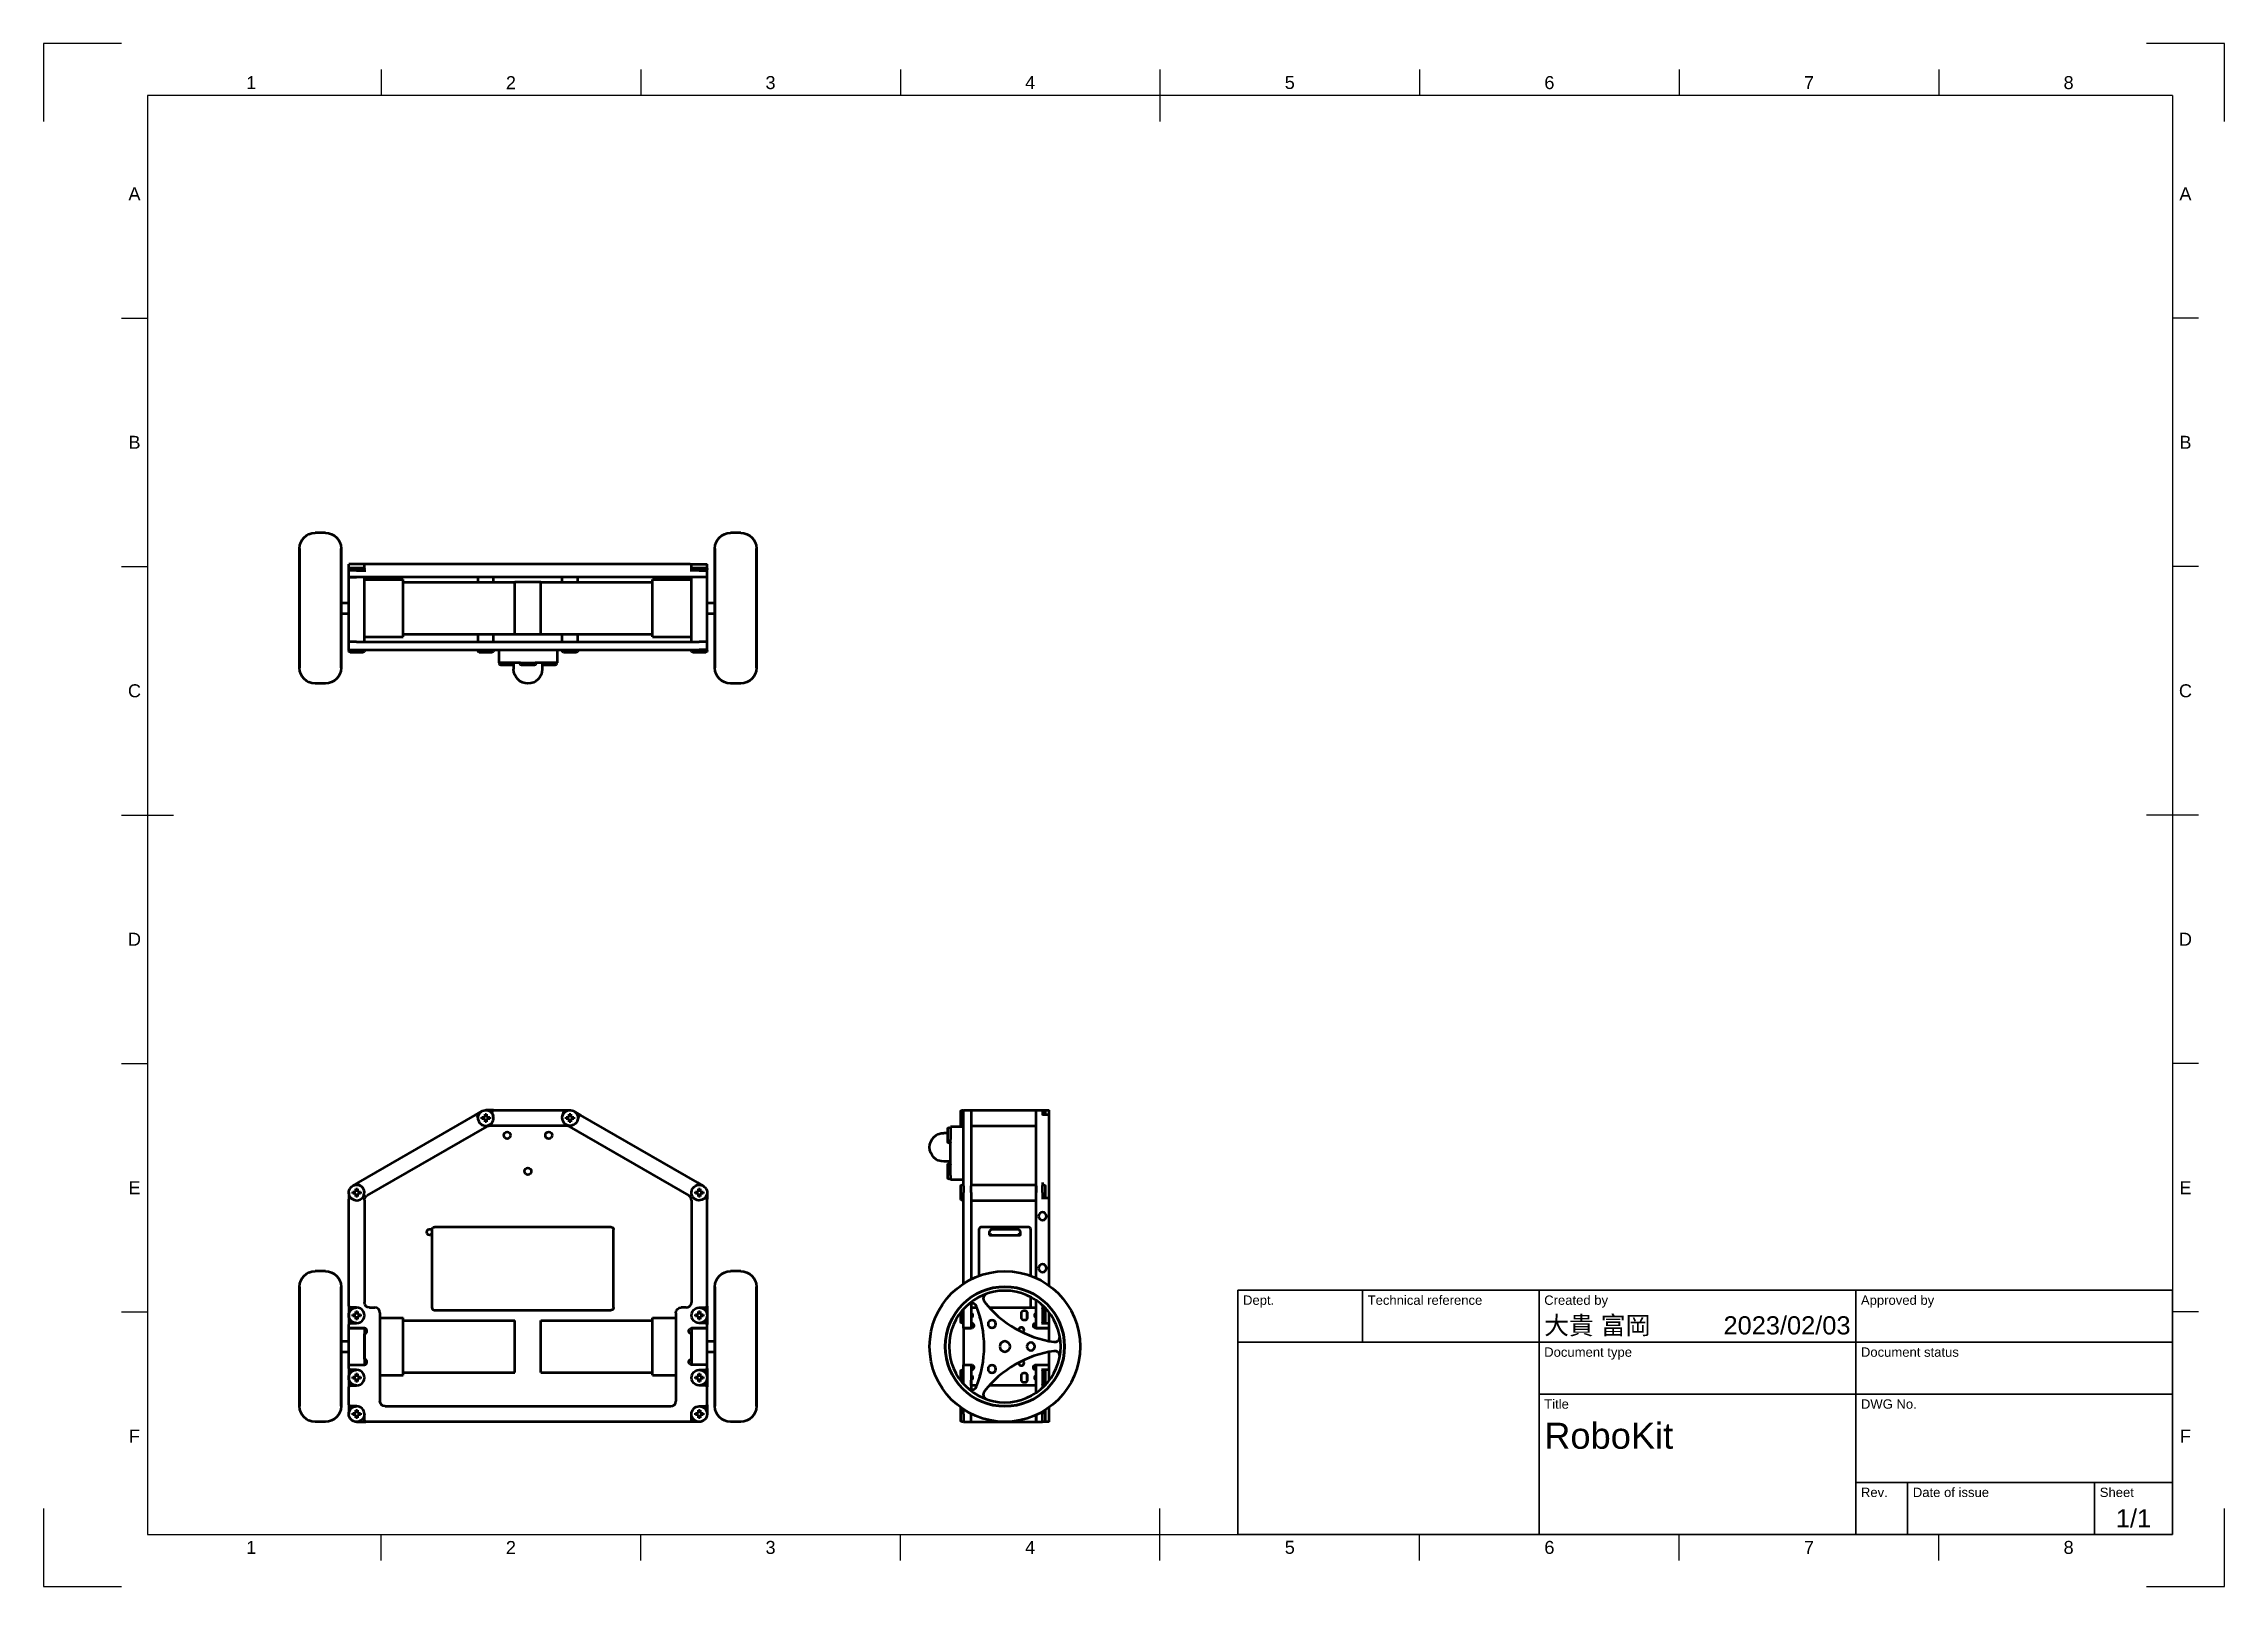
# Model space of a CAD drawing. Header units: millimetres. Extents: x 0 to 420, y 0 to 297.
import ezdxf
from ezdxf.enums import TextEntityAlignment as Align

# ---------------------------------------------------------------- set-up
doc = ezdxf.new("R2010")
doc.units = ezdxf.units.MM
doc.header["$LTSCALE"] = 0.75
for name, color, linetype, lineweight in [('BORDER', 7, 'Continuous', 25), ('TITLEBLOCK', 7, 'Continuous', 35), ('Visible', 7, 'Continuous', 50)]:
    doc.layers.add(name, color=color, linetype=linetype, lineweight=lineweight)
doc.styles.add('FusionTitle', font='Arial.ttf')

# ---------------------------------------------------------------- blocks, each defined once
blk = doc.blocks.new('ISO_A3_SHEET')
at = {"layer": 'BORDER'}
for p, q in [((65, 292), (65, 287)), ((115, 292), (115, 287)), ((165, 292), (165, 287)), ((215, 292), (215, 282)), ((265, 292), (265, 287)), ((315, 292), (315, 287)), ((365, 292), (365, 287)), ((410, 287), (20, 287)), ((20, 287), (20, 10)), ((410, 287), (410, 10)), ((15, 244.16666), (20, 244.16666)), ((415, 244.16666), (410, 244.16666)), ((15, 196.33333), (20, 196.33333)), ((415, 196.33333), (410, 196.33333)), ((15, 148.5), (25, 148.5)), ((415, 148.5), (405, 148.5)), ((15, 100.66667), (20, 100.66667)), ((415, 100.66667), (410, 100.66667)), ((15, 52.83334), (20, 52.83334)), ((415, 52.83334), (410, 52.83334)), ((215, 5), (215, 15)), ((20, 10), (410, 10)), ((65, 5), (65, 10)), ((115, 5), (115, 10)), ((165, 5), (165, 10)), ((265, 5), (265, 10)), ((315, 5), (315, 10)), ((365, 5), (365, 10))]:
    blk.add_line(p, q, dxfattribs=at)
at = {"layer": 'Defpoints'}
for p, q in [((15, 297), (0, 297)), ((0, 297), (0, 282)), ((420, 297), (405, 297)), ((420, 282), (420, 297)), ((0, 15), (0, 0)), ((420, 0), (420, 15)), ((0, 0), (15, 0)), ((405, 0), (420, 0))]:
    blk.add_line(p, q, dxfattribs=at)
at = {"layer": 'BORDER', "style": 'FusionTitle'}
for s, p in [('1', (40, 289.5)), ('2', (90, 289.5)), ('3', (140, 289.5)), ('4', (190, 289.5)), ('5', (240, 289.5)), ('6', (290, 289.5)), ('7', (340, 289.5)), ('8', (390, 289.5)), ('A', (17.5, 268.08333)), ('A', (412.5, 268.08333)), ('B', (17.5, 220.25)), ('B', (412.5, 220.25)), ('C', (17.5, 172.41667)), ('C', (412.5, 172.41667)), ('D', (17.5, 124.58334)), ('D', (412.5, 124.58334)), ('E', (17.5, 76.75001)), ('E', (412.5, 76.75001)), ('F', (17.5, 28.91668)), ('F', (412.5, 28.91668)), ('1', (40, 7.5)), ('2', (90, 7.5)), ('3', (140, 7.5)), ('4', (190, 7.5)), ('5', (240, 7.5)), ('6', (290, 7.5)), ('7', (340, 7.5)), ('8', (390, 7.5))]:
    blk.add_text(s, height=2.5, dxfattribs=at).set_placement(p, align=Align.MIDDLE)
blk = doc.blocks.new('ISO_TITLEBLOCK')
at = {"layer": 'TITLEBLOCK'}
for p, q in [((0, 47), (-180, 47)), ((-180, 47), (-180, 0)), ((-156, 37), (-156, 47)), ((-122, 0), (-122, 47)), ((-61, 0), (-61, 47)), ((0, 0), (0, 47)), ((-180, 37), (0, 37)), ((-122, 27), (0, 27)), ((-61, 10), (0, 10)), ((-51, 0), (-51, 10)), ((-15, 0), (-15, 10)), ((-180, 0), (0, 0))]:
    blk.add_line(p, q, dxfattribs=at)
at = {"layer": 'TITLEBLOCK', "style": 'FusionTitle'}
for s, p in [('Dept.', (-179, 46)), ('Technical reference', (-155, 46)), ('Created by', (-121, 46)), ('Approved by', (-60, 46)), ('Document type', (-121, 36)), ('Document status', (-60, 36)), ('Title', (-121, 26)), ('DWG No.', (-60, 26)), ('Rev.', (-60, 9)), ('Date of issue', (-50, 9)), ('Sheet', (-14, 9))]:
    blk.add_text(s, height=1.8, dxfattribs=at).set_placement(p, align=Align.TOP_LEFT)
for tag, height, p in [('DEPT', 3.5, (-179, 42)), ('TECHNICAL_REFERENCE', 3.5, (-155, 42)), ('CREATED_BY', 3.5, (-121, 42)), ('APPROVED_BY', 3.5, (-60, 42)), ('DOCUMENT_TYPE', 3.5, (-121, 32)), ('DOCUMENT_STATUS', 3.5, (-60, 32)), ('TITLE_1', 5, (-121, 21.5)), ('TITLE_2', 5, (-121, 14)), ('TITLE_3', 5, (-121, 6.5)), ('DATE_OF_ISSUE', 3.5, (-50, 5))]:
    blk.add_attdef(tag, text='', height=height, dxfattribs=at).set_placement(p, align=Align.TOP_LEFT)
for tag, p in [('CREATED_DATE', (-62, 42)), ('APPROVED_DATE', (-0.99, 42))]:
    blk.add_attdef(tag, text='', height=3.5, dxfattribs=at).set_placement(p, align=Align.TOP_RIGHT)
for tag, height, p in [('DRAWING_NUMBER', 5, (-30.5, 19.75)), ('REV', 3.5, (-56, 4.85)), ('SHEET', 3.5, (-7.5, 4.85))]:
    blk.add_attdef(tag, text='', height=height, dxfattribs=at).set_placement(p, align=Align.TOP_CENTER)

msp = doc.modelspace()

# ---------------------------------------------------------------- linework, layer by layer
at = {"layer": 'Visible'}
for p, q in [((54.277223, 202.813441), (52.277223, 202.813441)), ((134.277223, 202.813441), (132.277223, 202.813441)), ((49.277223, 176.813441), (49.277223, 199.813441)), ((49.277223, 199.813441), (49.277223, 176.813441)), ((57.277223, 199.813441), (57.277223, 176.813441)), ((57.277223, 176.813441), (57.277223, 199.813441)), ((129.277223, 176.813441), (129.277223, 199.813441)), ((129.277223, 199.813441), (129.277223, 176.813441)), ((137.277223, 199.813441), (137.277223, 176.813441)), ((137.277223, 176.813441), (137.277223, 199.813441)), ((59.027223, 196.813441), (58.777223, 196.813441)), ((58.777223, 195.563441), (58.777223, 196.813441)), ((58.777223, 194.313441), (58.777223, 195.563441)), ((60.277223, 195.563441), (58.777223, 195.563441)), ((60.277223, 194.313441), (58.777223, 194.313441)), ((58.777223, 181.813441), (58.777223, 194.313441)), ((58.777223, 194.313441), (60.277223, 194.313441)), ((60.277223, 196.813441), (59.027223, 196.813441)), ((59.027223, 196.063441), (61.527223, 196.063441)), ((61.777223, 196.813441), (60.277223, 196.813441)), ((60.277223, 195.563441), (62.027223, 195.563441)), ((126.277223, 194.313441), (60.277223, 194.313441)), ((62.027223, 196.813441), (61.777223, 196.813441)), ((61.777223, 195.563441), (61.777223, 196.813441)), ((61.777223, 181.813441), (61.777223, 194.313441)), ((61.777223, 193.813441), (69.277223, 193.813441)), ((124.527223, 196.813441), (62.027223, 196.813441)), ((69.277223, 182.813441), (69.277223, 193.813441)), ((69.277223, 193.313441), (90.777223, 193.313441)), ((83.659909, 193.313441), (83.659909, 194.313441)), ((86.659909, 193.313441), (86.659909, 194.313441)), ((90.777223, 183.313441), (90.777223, 193.313441)), ((95.777223, 193.313441), (90.777223, 193.313441)), ((95.777223, 183.313441), (95.777223, 193.313441)), ((95.777223, 193.313441), (117.277223, 193.313441)), ((99.894537, 193.313441), (99.894537, 194.313441)), ((102.894537, 193.313441), (102.894537, 194.313441)), ((117.277223, 182.813441), (117.277223, 193.813441)), ((117.277223, 193.813441), (124.777223, 193.813441)), ((124.527223, 196.813441), (124.777223, 196.813441)), ((126.277223, 195.563441), (124.527223, 195.563441)), ((124.777223, 195.563441), (124.777223, 196.813441)), ((124.777223, 196.813441), (126.277223, 196.813441)), ((124.777223, 181.813441), (124.777223, 194.313441)), ((125.027223, 196.063441), (127.527223, 196.063441)), ((126.277223, 196.813441), (127.527223, 196.813441)), ((126.277223, 195.563441), (127.777223, 195.563441)), ((127.777223, 194.313441), (126.277223, 194.313441)), ((127.777223, 194.313441), (126.277223, 194.313441)), ((127.527223, 196.813441), (127.777223, 196.813441)), ((127.777223, 195.563441), (127.777223, 196.813441)), ((127.777223, 194.313441), (127.777223, 195.563441)), ((127.777223, 181.813441), (127.777223, 194.313441)), ((57.277223, 189.313441), (58.777223, 189.313441)), ((127.777223, 189.313441), (129.277223, 189.313441)), ((57.277223, 187.313441), (58.777223, 187.313441)), ((127.777223, 187.313441), (129.277223, 187.313441)), ((60.277223, 181.813441), (58.777223, 181.813441)), ((60.277223, 181.813441), (58.777223, 181.813441)), ((58.777223, 180.313441), (58.777223, 181.813441)), ((60.277223, 181.813441), (126.277223, 181.813441)), ((61.777223, 182.813441), (69.277223, 182.813441)), ((69.277223, 183.313441), (90.777223, 183.313441)), ((83.659909, 181.813441), (83.659909, 183.313441)), ((86.659909, 181.813441), (86.659909, 183.313441)), ((90.777223, 183.313441), (95.777223, 183.313441)), ((95.777223, 183.313441), (117.277223, 183.313441)), ((99.894537, 181.813441), (99.894537, 183.313441)), ((102.894537, 181.813441), (102.894537, 183.313441)), ((117.277223, 182.813441), (124.777223, 182.813441)), ((127.777223, 181.813441), (126.277223, 181.813441)), ((127.777223, 181.813441), (126.277223, 181.813441)), ((127.777223, 180.313441), (127.777223, 181.813441)), ((58.777223, 180.313441), (60.277223, 180.313441)), ((61.527223, 179.813441), (59.027223, 179.813441)), ((60.277223, 180.313441), (126.277223, 180.313441)), ((86.409909, 179.813441), (83.909909, 179.813441)), ((87.652223, 180.313441), (87.652223, 177.813441)), ((87.652223, 177.813441), (87.869932, 177.813441)), ((91.869932, 177.813441), (87.869932, 177.813441)), ((90.527223, 177.313441), (88.027223, 177.313441)), ((90.527223, 177.813441), (90.527223, 176.563441)), ((91.869932, 177.813441), (94.684514, 177.813441)), ((94.527223, 177.313441), (92.027223, 177.313441)), ((98.684514, 177.813441), (94.684514, 177.813441)), ((96.027223, 177.813441), (96.027223, 176.563441)), ((98.527223, 177.313441), (96.027223, 177.313441)), ((98.684514, 177.813441), (98.902223, 177.813441)), ((98.902223, 180.313441), (98.902223, 177.813441)), ((102.644537, 179.813441), (100.144537, 179.813441)), ((127.527223, 179.813441), (125.027223, 179.813441)), ((127.777223, 180.313441), (126.277223, 180.313441)), ((54.277223, 173.813441), (52.277223, 173.813441)), ((134.277223, 173.813441), (132.277223, 173.813441))]:
    msp.add_line(p, q, dxfattribs=at)
at = {"layer": 'Visible', "extrusion": (-1e-16, -1, 0)}
for p, q in [((60.652223, 77.758245), (83.130965, 90.736353)), ((85.329782, 88.541739), (62.277223, 75.232338)), ((84.409909, 91.474752), (83.130965, 90.736353)), ((83.497447, 90.584552), (83.71102, 89.787485)), ((84.409909, 90.325714), (85.009909, 90.325714)), ((84.409909, 90.025714), (84.409909, 90.325714)), ((85.009909, 90.025714), (84.409909, 90.025714)), ((85.009909, 90.325714), (85.009909, 90.925714)), ((85.009909, 90.925714), (85.309909, 90.925714)), ((85.009909, 89.425714), (85.009909, 90.025714)), ((85.309909, 89.425714), (85.009909, 89.425714)), ((86.636706, 91.675714), (85.159909, 91.675714)), ((85.309909, 90.925714), (85.309909, 90.325714)), ((85.309909, 90.325714), (85.909909, 90.325714)), ((85.909909, 90.025714), (85.309909, 90.025714)), ((85.309909, 90.025714), (85.309909, 89.425714)), ((100.724664, 88.675714), (85.829782, 88.675714)), ((85.909909, 90.325714), (85.909909, 90.025714)), ((86.608798, 90.563942), (86.395224, 91.361009)), ((86.636706, 91.675714), (99.91774, 91.675714)), ((99.91774, 91.675714), (101.394537, 91.675714)), ((99.945648, 90.563942), (100.159222, 91.361009)), ((100.644537, 90.325714), (101.244537, 90.325714)), ((100.644537, 90.025714), (100.644537, 90.325714)), ((101.244537, 90.025714), (100.644537, 90.025714)), ((101.224664, 88.541739), (124.277223, 75.232338)), ((101.244537, 90.325714), (101.244537, 90.925714)), ((101.244537, 90.925714), (101.544537, 90.925714)), ((101.244537, 89.425714), (101.244537, 90.025714)), ((101.544537, 89.425714), (101.244537, 89.425714)), ((101.544537, 90.925714), (101.544537, 90.325714)), ((101.544537, 90.325714), (102.144537, 90.325714)), ((102.144537, 90.025714), (101.544537, 90.025714)), ((101.544537, 90.025714), (101.544537, 89.425714)), ((102.144537, 91.474752), (103.423481, 90.736353)), ((102.144537, 90.325714), (102.144537, 90.025714)), ((103.056999, 90.584552), (102.843426, 89.787485)), ((125.902223, 77.758245), (103.423481, 90.736353)), ((177.136297, 88.460115), (174.636297, 88.460115)), ((174.636297, 88.460115), (174.636297, 86.022615)), ((176.636297, 88.925714), (176.636297, 91.425714)), ((177.136297, 91.675714), (177.136297, 91.474752)), ((177.136297, 91.675714), (178.636297, 91.675714)), ((177.136297, 77.108726), (177.136297, 91.474752)), ((178.636297, 91.474752), (178.636297, 91.675714)), ((178.636297, 91.675714), (191.136297, 91.675714)), ((178.636297, 91.474752), (178.636297, 91.675714)), ((178.636297, 91.474752), (178.636297, 77.108726)), ((178.636297, 88.675714), (191.136297, 88.675714)), ((191.136297, 91.474752), (191.136297, 91.675714)), ((191.136297, 91.675714), (191.136297, 91.474752)), ((191.136297, 91.675714), (192.386297, 91.675714)), ((191.136297, 77.108726), (191.136297, 91.474752)), ((192.386297, 91.675714), (193.636297, 91.675714)), ((192.386297, 91.474752), (192.386297, 91.675714)), ((192.386297, 91.474752), (192.386297, 90.736353)), ((193.636297, 90.769847), (192.386297, 90.769847)), ((192.886297, 91.425714), (192.886297, 90.769847)), ((193.636297, 91.361009), (193.636297, 91.675714)), ((193.636297, 90.769847), (193.636297, 91.361009)), ((193.636297, 90.736353), (193.636297, 90.769847)), ((193.636297, 77.758245), (193.636297, 90.736353)), ((174.136297, 87.275714), (173.386297, 87.275714)), ((174.136297, 85.585115), (174.136297, 88.085115)), ((174.636297, 79.094411), (174.636297, 86.022615)), ((174.636297, 81.775714), (173.386297, 81.775714)), ((174.136297, 78.656911), (174.136297, 81.156911)), ((58.777223, 75.809688), (58.777223, 74.51065)), ((60.652223, 77.758245), (59.527223, 77.108726)), ((59.527223, 75.959688), (60.127223, 75.959688)), ((59.527223, 75.659688), (59.527223, 75.959688)), ((60.127223, 75.659688), (59.527223, 75.659688)), ((60.127223, 75.959688), (60.127223, 76.559688)), ((60.127223, 76.559688), (60.427223, 76.559688)), ((60.127223, 75.059688), (60.127223, 75.659688)), ((60.427223, 76.559688), (60.427223, 75.959688)), ((60.427223, 75.959688), (61.027223, 75.959688)), ((61.027223, 75.659688), (60.427223, 75.659688)), ((60.427223, 75.659688), (60.427223, 75.059688)), ((61.027223, 77.108726), (60.652223, 77.325233)), ((61.027223, 75.959688), (61.027223, 75.659688)), ((125.527223, 77.108726), (125.902223, 77.325233)), ((125.527223, 75.959688), (126.127223, 75.959688)), ((125.527223, 75.659688), (125.527223, 75.959688)), ((126.127223, 75.659688), (125.527223, 75.659688)), ((125.902223, 77.758245), (127.027223, 77.108726)), ((126.127223, 75.959688), (126.127223, 76.559688)), ((126.127223, 76.559688), (126.427223, 76.559688)), ((126.127223, 75.059688), (126.127223, 75.659688)), ((126.427223, 76.559688), (126.427223, 75.959688)), ((126.427223, 75.959688), (127.027223, 75.959688)), ((127.027223, 75.659688), (126.427223, 75.659688)), ((126.427223, 75.659688), (126.427223, 75.059688)), ((127.027223, 75.959688), (127.027223, 75.659688)), ((127.777223, 75.809688), (127.777223, 74.51065)), ((174.636297, 79.094411), (174.636297, 78.281911)), ((177.136297, 78.281911), (174.636297, 78.281911)), ((176.636297, 74.559688), (176.636297, 77.059688)), ((177.136297, 77.108726), (177.136297, 75.809688)), ((177.136297, 58.2691), (177.136297, 75.809688)), ((178.636297, 77.309688), (191.136297, 77.309688)), ((178.636297, 75.809688), (178.636297, 77.108726)), ((178.636297, 75.809688), (178.636297, 77.108726)), ((178.636297, 75.809688), (178.636297, 59.137195)), ((191.136297, 75.809688), (191.136297, 77.108726)), ((191.136297, 77.108726), (191.136297, 75.809688)), ((191.136297, 59.376092), (191.136297, 75.809688)), ((192.386297, 77.758245), (192.386297, 77.108726)), ((192.386297, 75.809688), (192.386297, 77.108726)), ((192.386297, 75.809688), (192.386297, 74.51065)), ((192.886297, 77.059688), (192.886297, 74.76065)), ((193.636297, 77.325233), (193.636297, 77.758245)), ((193.636297, 77.108726), (193.636297, 77.325233)), ((193.636297, 74.76065), (193.636297, 77.108726)), ((58.777223, 53.925714), (58.777223, 74.51065)), ((59.152223, 74.727156), (59.527223, 74.51065)), ((60.427223, 75.059688), (60.127223, 75.059688)), ((61.777223, 74.366312), (61.777223, 54.675714)), ((124.777223, 74.366312), (124.777223, 54.675714)), ((126.427223, 75.059688), (126.127223, 75.059688)), ((127.402223, 74.727156), (127.027223, 74.51065)), ((127.777223, 53.925714), (127.777223, 74.51065)), ((178.636297, 74.309688), (191.136297, 74.309688)), ((193.636297, 74.76065), (192.386297, 74.76065)), ((193.636297, 74.51065), (193.636297, 74.76065)), ((193.636297, 57.923054), (193.636297, 74.51065)), ((73.824448, 67.918466), (73.848476, 67.878417)), ((74.777223, 68.675714), (74.253194, 68.675714)), ((74.777223, 68.675714), (74.777223, 53.675714)), ((109.277223, 69.175714), (75.277223, 69.175714)), ((109.777223, 53.675714), (109.777223, 68.675714)), ((180.136297, 68.675714), (180.136297, 59.786371)), ((189.636297, 69.175714), (180.636297, 69.175714)), ((182.136297, 68.175714), (182.136297, 67.706919)), ((182.20755, 67.635665), (188.065043, 67.635665)), ((187.636297, 68.675714), (182.636297, 68.675714)), ((188.136297, 67.706919), (188.136297, 68.175714)), ((190.136297, 59.786371), (190.136297, 68.675714)), ((54.277223, 60.675714), (52.277223, 60.675714)), ((134.277223, 60.675714), (132.277223, 60.675714)), ((49.277223, 34.675714), (49.277223, 57.675714)), ((49.277223, 57.675714), (49.277223, 34.675713)), ((57.277223, 57.675714), (57.277223, 34.675714)), ((57.277223, 34.675713), (57.277223, 57.675714)), ((129.277223, 34.675713), (129.277223, 57.675714)), ((129.277223, 57.675714), (129.277223, 34.675714)), ((137.277223, 57.675714), (137.277223, 34.675713)), ((137.277223, 34.675714), (137.277223, 57.675714)), ((190.136297, 53.675714), (190.136297, 55.692147)), ((191.136297, 49.675714), (191.136297, 55.095495)), ((58.777223, 53.925714), (58.777223, 50.425714)), ((58.777223, 49.675714), (58.777223, 50.425714)), ((60.277223, 53.675714), (59.027223, 53.675714)), ((59.027223, 50.675714), (60.276055, 50.675714)), ((59.527223, 52.325714), (60.127223, 52.325714)), ((59.527223, 52.025714), (59.527223, 52.325714)), ((60.127223, 52.025714), (59.527223, 52.025714)), ((60.127223, 52.325714), (60.127223, 52.925714)), ((60.127223, 52.925714), (60.427223, 52.925714)), ((60.127223, 51.425714), (60.127223, 52.025714)), ((60.427223, 51.425714), (60.127223, 51.425714)), ((60.427223, 52.925714), (60.427223, 52.325714)), ((60.427223, 52.325714), (61.027223, 52.325714)), ((61.027223, 52.025714), (60.427223, 52.025714)), ((60.427223, 52.025714), (60.427223, 51.425714)), ((61.027223, 52.325714), (61.027223, 52.025714)), ((62.777223, 53.675714), (63.777222, 53.675714)), ((64.777222, 52.675714), (64.777223, 35.675713)), ((64.777222, 51.675714), (69.277223, 51.675714)), ((69.277223, 40.675714), (69.277223, 51.675714)), ((69.277223, 51.175714), (90.777223, 51.175714)), ((75.277223, 53.175714), (109.277223, 53.175714)), ((90.777223, 41.175714), (90.777223, 51.175714)), ((95.777223, 41.175714), (95.777223, 51.175714)), ((95.777223, 51.175714), (117.277223, 51.175714)), ((117.277223, 40.675714), (117.277223, 51.675714)), ((117.277223, 51.675714), (121.777224, 51.675714)), ((121.777224, 52.675714), (121.777223, 35.675713)), ((123.777223, 53.675714), (122.777224, 53.675714)), ((125.527223, 52.325714), (126.127223, 52.325714)), ((125.527223, 52.025714), (125.527223, 52.325714)), ((126.127223, 52.025714), (125.527223, 52.025714)), ((126.127223, 52.325714), (126.127223, 52.925714)), ((126.127223, 52.925714), (126.427223, 52.925714)), ((126.127223, 51.425714), (126.127223, 52.025714)), ((126.427223, 51.425714), (126.127223, 51.425714)), ((126.277223, 53.675714), (127.527223, 53.675714)), ((127.527223, 50.675714), (126.278391, 50.675714)), ((126.427223, 52.925714), (126.427223, 52.325714)), ((126.427223, 52.325714), (127.027223, 52.325714)), ((127.027223, 52.025714), (126.427223, 52.025714)), ((126.427223, 52.025714), (126.427223, 51.425714)), ((127.027223, 52.325714), (127.027223, 52.025714)), ((127.777223, 53.925714), (127.777223, 50.425714)), ((127.777223, 49.675714), (127.777223, 50.425714)), ((176.636297, 50.925714), (176.636297, 52.756937)), ((177.136297, 49.675714), (177.136297, 53.356417)), ((178.636297, 54.525178), (178.636297, 49.675714)), ((178.636297, 53.675714), (178.636297, 52.675714)), ((178.636297, 53.675714), (179.751342, 53.675714)), ((178.636297, 51.675714), (178.636297, 50.725714)), ((180.261297, 52.174411), (180.261297, 51.800714)), ((182.119869, 53.675714), (191.136297, 53.675714)), ((188.261297, 52.550714), (188.261297, 51.800714)), ((189.011297, 53.050714), (188.761297, 53.050714)), ((188.761297, 51.300714), (189.011297, 51.300714)), ((189.386297, 52.881432), (189.386297, 51.469995)), ((189.511297, 51.800714), (189.511297, 52.550714)), ((191.136297, 52.675714), (191.136297, 53.675714)), ((191.136297, 50.725714), (191.136297, 51.675714)), ((192.386297, 53.925714), (192.386297, 50.425714)), ((192.837758, 53.675714), (192.386297, 53.675714)), ((192.386297, 50.675714), (193.636297, 50.675714)), ((192.886297, 53.425714), (192.886297, 50.925714)), ((193.636297, 50.675714), (193.636297, 52.756937)), ((193.636297, 50.425714), (193.636297, 50.675714)), ((193.636297, 49.675714), (193.636297, 50.425714)), ((57.277223, 47.175714), (58.777223, 47.175714)), ((58.777223, 42.675714), (58.777223, 49.675714)), ((58.777223, 49.675714), (61.777223, 49.675714)), ((61.777223, 49.675714), (58.777223, 49.675714)), ((61.777223, 49.675714), (61.777223, 42.675714)), ((61.777223, 43.725714), (61.777223, 48.625714)), ((62.277222, 49.125714), (62.277222, 49.175714)), ((124.277224, 49.125714), (124.277224, 49.175714)), ((127.777223, 49.675714), (124.777223, 49.675714)), ((124.777223, 49.675714), (124.777223, 42.675714)), ((124.777223, 49.675714), (127.777223, 49.675714)), ((124.777223, 43.725714), (124.777223, 48.625714)), ((127.777223, 42.675714), (127.777223, 49.675714)), ((127.777223, 47.175714), (129.277223, 47.175714)), ((178.636297, 49.675714), (177.136297, 49.675714)), ((177.136297, 49.675714), (177.136297, 42.675714)), ((177.136297, 49.675714), (178.636297, 49.675714)), ((179.136297, 50.225714), (179.136297, 50.175714)), ((190.636297, 50.175714), (190.636297, 50.225714)), ((193.636297, 49.675714), (191.136297, 49.675714)), ((191.136297, 49.675714), (193.636297, 49.675714)), ((193.636297, 47.210821), (193.636297, 49.675714)), ((57.277223, 45.175714), (58.777223, 45.175714)), ((58.777223, 42.675714), (61.777223, 42.675714)), ((58.777223, 42.675714), (61.777223, 42.675714)), ((58.777223, 41.925714), (58.777223, 42.675714)), ((62.277223, 43.175714), (62.277223, 43.225714)), ((124.277223, 43.175714), (124.277223, 43.225714)), ((127.777223, 42.675714), (124.777223, 42.675714)), ((127.777223, 42.675714), (124.777223, 42.675714)), ((127.777223, 45.175714), (129.277223, 45.175714)), ((127.777223, 41.925714), (127.777223, 42.675714)), ((177.136297, 42.675714), (178.636297, 42.675714)), ((177.136297, 38.99501), (177.136297, 42.675714)), ((177.136297, 42.675714), (178.636297, 42.675714)), ((178.636297, 42.675714), (178.636297, 37.826249)), ((179.136297, 42.175714), (179.136297, 42.125714)), ((190.636297, 42.125714), (190.636297, 42.175714)), ((191.136297, 42.675714), (193.636297, 42.675714)), ((191.136297, 42.675714), (193.636297, 42.675714)), ((191.136297, 37.255932), (191.136297, 42.675714)), ((193.636297, 42.675714), (193.636297, 45.140607)), ((193.636297, 41.925714), (193.636297, 42.675714)), ((58.777223, 41.925714), (58.777223, 38.425714)), ((58.777223, 34.925714), (58.777223, 38.425714)), ((60.277223, 41.675714), (59.027223, 41.675714)), ((59.027223, 38.675714), (60.275886, 38.675714)), ((59.527223, 40.325714), (60.127223, 40.325714)), ((59.527223, 40.025714), (59.527223, 40.325714)), ((60.127223, 40.025714), (59.527223, 40.025714)), ((60.127223, 40.325714), (60.127223, 40.925714)), ((60.127223, 40.925714), (60.427223, 40.925714)), ((60.127223, 39.425714), (60.127223, 40.025714)), ((60.427223, 39.425714), (60.127223, 39.425714)), ((60.427223, 40.925714), (60.427223, 40.325714)), ((60.427223, 40.325714), (61.027223, 40.325714)), ((61.027223, 40.025714), (60.427223, 40.025714)), ((60.427223, 40.025714), (60.427223, 39.425714)), ((61.027223, 40.325714), (61.027223, 40.025714)), ((64.777222, 40.675714), (69.277223, 40.675714)), ((69.277223, 41.175714), (90.777223, 41.175714)), ((95.777223, 41.175714), (117.277223, 41.175714)), ((117.277223, 40.675714), (121.777223, 40.675714)), ((125.527223, 40.325714), (126.127223, 40.325714)), ((125.527223, 40.025714), (125.527223, 40.325714)), ((126.127223, 40.025714), (125.527223, 40.025714)), ((126.127223, 40.325714), (126.127223, 40.925714)), ((126.127223, 40.925714), (126.427223, 40.925714)), ((126.127223, 39.425714), (126.127223, 40.025714)), ((126.427223, 39.425714), (126.127223, 39.425714)), ((126.277223, 41.675714), (127.527223, 41.675714)), ((127.527223, 38.675714), (126.27856, 38.675714)), ((126.427223, 40.925714), (126.427223, 40.325714)), ((126.427223, 40.325714), (127.027223, 40.325714)), ((127.027223, 40.025714), (126.427223, 40.025714)), ((126.427223, 40.025714), (126.427223, 39.425714)), ((127.027223, 40.325714), (127.027223, 40.025714)), ((127.777223, 41.925714), (127.777223, 38.425714)), ((127.777223, 34.925714), (127.777223, 38.425714)), ((176.636297, 39.59449), (176.636297, 41.425714)), ((178.636297, 41.625714), (178.636297, 40.675714)), ((178.636297, 38.675714), (178.636297, 39.675714)), ((179.751342, 38.675714), (178.636297, 38.675714)), ((180.261297, 40.550714), (180.261297, 40.177016)), ((191.136297, 38.675714), (182.119869, 38.675714)), ((188.261297, 40.550714), (188.261297, 39.800714)), ((189.011297, 41.050714), (188.761297, 41.050714)), ((188.761297, 39.300714), (189.011297, 39.300714)), ((189.386297, 40.881432), (189.386297, 39.469995)), ((189.511297, 39.800714), (189.511297, 40.550714)), ((191.136297, 40.675714), (191.136297, 41.625714)), ((191.136297, 38.675714), (191.136297, 39.675714)), ((192.386297, 41.925714), (192.386297, 38.425714)), ((193.636297, 41.675714), (192.386297, 41.675714)), ((192.386297, 38.675714), (192.837758, 38.675714)), ((192.886297, 41.425714), (192.886297, 38.925714)), ((193.636297, 41.675714), (193.636297, 41.925714)), ((193.636297, 39.59449), (193.636297, 41.675714)), ((58.777223, 34.925714), (58.777223, 33.175714)), ((60.277223, 34.675714), (59.027223, 34.675714)), ((60.127223, 33.325714), (60.127223, 33.925714)), ((60.127223, 33.925714), (60.427223, 33.925714)), ((60.427223, 33.925714), (60.427223, 33.325714)), ((65.777223, 34.675714), (120.777223, 34.675714)), ((126.127223, 33.325714), (126.127223, 33.925714)), ((126.127223, 33.925714), (126.427223, 33.925714)), ((126.277223, 34.675714), (127.527223, 34.675714)), ((126.427223, 33.925714), (126.427223, 33.325714)), ((127.777223, 34.925714), (127.777223, 33.175714)), ((176.636297, 31.925714), (176.636297, 34.425714)), ((177.136297, 33.175714), (177.136297, 34.082327)), ((192.386297, 33.618345), (192.386297, 33.175714)), ((192.886297, 33.920613), (192.886297, 31.925714)), ((193.636297, 33.175714), (193.636297, 34.428373)), ((54.277223, 31.675714), (52.277223, 31.675714)), ((59.527223, 33.325714), (60.127223, 33.325714)), ((59.527223, 33.025714), (59.527223, 33.325714)), ((60.127223, 33.025714), (59.527223, 33.025714)), ((60.127223, 32.425714), (60.127223, 33.025714)), ((60.427223, 32.425714), (60.127223, 32.425714)), ((60.277223, 31.675714), (62.027223, 31.675714)), ((60.427223, 33.325714), (61.027223, 33.325714)), ((61.027223, 33.025714), (60.427223, 33.025714)), ((60.427223, 33.025714), (60.427223, 32.425714)), ((61.027223, 33.325714), (61.027223, 33.025714)), ((61.777223, 31.925714), (61.777223, 33.175714)), ((124.527223, 31.675714), (62.027223, 31.675714)), ((126.277223, 31.675714), (124.527223, 31.675714)), ((124.777223, 31.925714), (124.777223, 33.175714)), ((125.527223, 33.325714), (126.127223, 33.325714)), ((125.527223, 33.025714), (125.527223, 33.325714)), ((126.127223, 33.025714), (125.527223, 33.025714)), ((126.127223, 32.425714), (126.127223, 33.025714)), ((126.427223, 32.425714), (126.127223, 32.425714)), ((126.427223, 33.325714), (127.027223, 33.325714)), ((127.027223, 33.025714), (126.427223, 33.025714)), ((126.427223, 33.025714), (126.427223, 32.425714)), ((127.027223, 33.325714), (127.027223, 33.025714)), ((134.277223, 31.675714), (132.277223, 31.675714)), ((177.136297, 33.175714), (177.136297, 31.675714)), ((177.136297, 31.675714), (178.636297, 31.675714)), ((178.636297, 33.214232), (178.636297, 33.175714)), ((178.636297, 31.675714), (178.636297, 33.175714)), ((178.636297, 31.675714), (178.636297, 33.175714)), ((178.636297, 31.675714), (191.136297, 31.675714)), ((191.136297, 31.675714), (191.136297, 32.975335)), ((191.136297, 32.975335), (191.136297, 31.675714)), ((191.136297, 31.675714), (192.386297, 31.675714)), ((192.386297, 31.675714), (192.386297, 33.175714)), ((193.636297, 31.675714), (192.386297, 31.675714)), ((193.636297, 31.925714), (193.636297, 33.175714)), ((193.636297, 31.675714), (193.636297, 31.925714))]:
    msp.add_line(p, q, dxfattribs=at)
at = {"layer": 'Visible'}
for centre, radius in [((89.277223, 86.835115), 0.65), ((97.277223, 86.835115), 0.65), ((93.277223, 79.906911), 0.65), ((185.136297, 46.175714), 14.5), ((185.136297, 46.175714), 11.5)]:
    msp.add_circle(centre, radius, dxfattribs=at)
at = {"layer": 'Visible', "extrusion": (0, 0, -1)}
for centre, radius in [((-192.386297, 71.26065), 0.75), ((-192.386297, 61.26065), 0.75), ((-185.136297, 46.175714), 11.5), ((-185.136297, 46.175714), 10.75), ((-182.636297, 50.505841), 0.75), ((-185.136297, 46.175714), 1), ((-185.136297, 46.175714), 1), ((-190.136297, 46.175714), 0.75), ((-182.636297, 41.845587), 0.75)]:
    msp.add_circle(centre, radius, dxfattribs=at)
for centre, radius, start, end in [((-52.277223, 199.813441), 3, 0, 90), ((-54.277223, 199.813441), 3, 90, 180), ((-132.277223, 199.813441), 3, 0, 90), ((-134.277223, 199.813441), 3, 90, 180), ((-59.027223, 195.813441), 0.25, 270, 90), ((-61.527223, 195.813441), 0.25, 90, 270), ((-125.027223, 195.813441), 0.25, 270, 90), ((-127.527223, 195.813441), 0.25, 90, 270), ((-52.277223, 176.813441), 3, 270, 0), ((-54.277223, 176.813441), 3, 180, 270), ((-59.027223, 180.063441), 0.25, 270, 90), ((-61.527223, 180.063441), 0.25, 90, 270), ((-83.909909, 180.063441), 0.25, 270, 90), ((-86.409909, 180.063441), 0.25, 90, 270), ((-88.027223, 177.563441), 0.25, 270, 90), ((-93.277223, 176.563441), 2.75, 180, 0), ((-92.027223, 177.563441), 0.25, 270, 90), ((-94.527223, 177.563441), 0.25, 90, 270), ((-98.527223, 177.563441), 0.25, 90, 270), ((-100.144537, 180.063441), 0.25, 270, 90), ((-102.644537, 180.063441), 0.25, 90, 270), ((-125.027223, 180.063441), 0.25, 270, 90), ((-127.527223, 180.063441), 0.25, 90, 270), ((-132.277223, 176.813441), 3, 270, 0), ((-134.277223, 176.813441), 3, 180, 270), ((-85.159909, 90.175714), 1.5, 345, 165), ((-85.829782, 87.675714), 1, 60, 90), ((-101.394537, 90.175714), 1.5, 195, 15), ((-99.91774, 91.425714), 0.25, 90, 195), ((-101.394537, 90.175714), 1.5, 15, 195), ((-103.298481, 90.519847), 0.25, 15, 120), ((-174.386297, 88.085115), 0.25, 0, 180), ((-176.886297, 91.425714), 0.25, 0, 180), ((-176.886297, 88.925714), 0.25, 180, 0), ((-192.636297, 91.425714), 0.25, 0, 180), ((-173.386297, 84.525714), 2.75, 270, 90), ((-174.386297, 85.585115), 0.25, 180, 0), ((-174.386297, 81.156911), 0.25, 0, 180), ((-60.277223, 75.809688), 1.5, 300, 120), ((-126.277223, 75.809688), 1.5, 240, 60), ((-126.277223, 75.809688), 1.5, 60, 240), ((-125.777223, 77.541739), 0.25, 120, 240), ((-174.386297, 78.656911), 0.25, 180, 0), ((-176.886297, 77.059688), 0.25, 0, 180), ((-192.636297, 77.059688), 0.25, 0, 180), ((-62.777223, 74.366312), 1, 0, 60), ((-127.527223, 74.51065), 0.25, 60, 180), ((-176.886297, 74.559688), 0.25, 180, 0), ((-74.277223, 68.135665), 0.5, 180, 239.036243), ((-75.277223, 68.675714), 0.5, 0, 90), ((-109.277223, 68.675714), 0.5, 90, 180), ((-52.277223, 57.675714), 3, 0, 90), ((-54.277223, 57.675714), 3, 90, 180), ((-132.277223, 57.675714), 3, 0, 90), ((-134.277223, 57.675714), 3, 90, 180), ((-62.777223, 54.675714), 1, 270, 0), ((-60.277223, 52.175714), 1.5, 270.044602, 90), ((-109.277223, 53.675714), 0.5, 180, 270), ((-122.777224, 52.675714), 1, 0, 90), ((-126.277223, 52.175714), 1.5, 269.955398, 90), ((-126.277223, 52.175714), 1.5, 90, 269.955398), ((-127.527223, 53.925714), 0.25, 180, 270), ((-127.527223, 50.425714), 0.25, 90, 180), ((-176.886297, 50.925714), 0.25, 180, 0), ((-178.261297, 52.175714), 0.625, 126.869898, 233.130102), ((-178.636297, 50.225714), 0.5, 90, 180), ((-191.136297, 50.225714), 0.5, 0, 90), ((-191.511297, 52.175714), 0.625, 306.869898, 53.130102), ((-192.636297, 53.425714), 0.25, 0, 180), ((-192.636297, 50.925714), 0.25, 180, 0), ((-124.777224, 49.175714), 0.5, 0, 89.999851), ((-124.777224, 49.125714), 0.5, 270, 360), ((-178.636297, 50.175714), 0.5, 180, 270), ((-191.136297, 50.175714), 0.5, 270, 0), ((-124.777223, 43.225714), 0.5, 0, 90), ((-124.777223, 43.175714), 0.5, 270, 360), ((-178.636297, 42.175714), 0.5, 90, 180), ((-178.636297, 42.125714), 0.5, 180, 270), ((-191.136297, 42.175714), 0.5, 0, 90), ((-191.136297, 42.125714), 0.5, 270, 0), ((-60.277223, 40.175714), 1.5, 270.051078, 90), ((-126.277223, 40.175714), 1.5, 269.948922, 90), ((-126.277223, 40.175714), 1.5, 90, 269.948922), ((-127.527223, 41.925714), 0.25, 180, 270), ((-127.527223, 38.425714), 0.25, 90, 180), ((-176.886297, 41.425714), 0.25, 0, 180), ((-178.261297, 40.175714), 0.625, 126.869898, 233.130102), ((-191.511297, 40.175714), 0.625, 306.869898, 53.130102), ((-192.636297, 41.425714), 0.25, 0, 180), ((-192.636297, 38.925714), 0.25, 180, 0), ((-52.277223, 34.675714), 3, 270, 0), ((-54.277223, 34.675714), 3, 180, 270), ((-60.277223, 33.175714), 1.5, 180, 90), ((-65.777223, 35.675714), 1, 270, 359.999996), ((-126.277223, 33.175714), 1.5, 90, 360), ((-126.277223, 33.175714), 1.5, 0, 90), ((-127.527223, 34.925714), 0.25, 180, 270), ((-132.277223, 34.675714), 3, 270, 0), ((-134.277223, 34.675714), 3, 180, 270), ((-176.886297, 34.425714), 0.25, 0, 0.607281), ((-124.527223, 31.925714), 0.25, 180, 270), ((-176.886297, 31.925714), 0.25, 180, 0), ((-192.636297, 31.925714), 0.25, 180, 0)]:
    msp.add_arc(centre, radius, start, end, dxfattribs=at)
at = {"layer": 'Visible'}
for centre, radius, start, end in [((83.255965, 90.519847), 0.25, 15, 120), ((85.159909, 90.175714), 1.5, 195, 15), ((86.636706, 91.425714), 0.25, 90, 195), ((100.724664, 87.675714), 1, 60, 90), ((60.277223, 75.809688), 1.5, 240, 60), ((60.777223, 77.541739), 0.25, 120, 240), ((59.027223, 74.51065), 0.25, 60, 180), ((123.777223, 74.366312), 1, 0, 60), ((74.253194, 68.175714), 0.5, 90, 210.963757), ((180.636297, 68.675714), 0.5, 90, 180), ((182.636297, 68.175714), 0.5, 90, 180), ((187.636297, 68.175714), 0.5, 0, 90), ((189.636297, 68.675714), 0.5, 0, 90), ((123.777223, 54.675714), 1, 270, 0), ((181.967866, 55.396535), 1, 108.963593, 218.425074), ((197.636297, 67.826349), 21, 218.425074, 261.574926), ((59.027223, 53.925714), 0.25, 180, 270), ((59.027223, 50.425714), 0.25, 90, 180), ((60.277223, 52.175714), 1.5, 269.955398, 90), ((63.777222, 52.675714), 1, 0, 90), ((75.277223, 53.675714), 0.5, 180, 270), ((178.735047, 53.530066), 1, 21.574926, 131.036407), ((160.136297, 46.175714), 21, 338.425074, 21.574926), ((180.761297, 51.800714), 0.5, 180, 235.651547), ((188.761297, 52.550714), 0.5, 90, 180), ((188.761297, 51.800714), 0.5, 180, 270), ((189.011297, 52.550714), 0.5, 0, 90), ((189.011297, 51.800714), 0.5, 270, 0), ((61.777222, 49.125714), 0.5, 270, 360), ((61.777222, 49.175714), 0.5, 0, 89.999851), ((188.318277, 49.357694), 0.5, 294.883587, 191.57164), ((194.705978, 48.042183), 1, 261.574926, 11.036407), ((61.777223, 43.225714), 0.5, 0, 90), ((61.777223, 43.175714), 0.5, 270, 360), ((197.636297, 24.525078), 21, 98.425074, 141.574926), ((188.318277, 42.993733), 0.5, 168.42836, 65.116413), ((194.705978, 44.309245), 1, 348.963593, 98.425074), ((59.027223, 41.925714), 0.25, 180, 270), ((59.027223, 38.425714), 0.25, 90, 180), ((60.277223, 40.175714), 1.5, 269.948922, 90), ((178.735047, 38.821361), 1, 228.963593, 338.425074), ((180.761297, 40.550714), 0.5, 124.348453, 180), ((188.761297, 40.550714), 0.5, 90, 180), ((188.761297, 39.800714), 0.5, 180, 270), ((189.011297, 40.550714), 0.5, 0, 90), ((189.011297, 39.800714), 0.5, 270, 360), ((59.027223, 34.925714), 0.25, 180, 270), ((60.277223, 33.175714), 1.5, 0, 90), ((120.777223, 35.675714), 1, 270, 359.999996), ((181.967866, 36.954892), 1, 141.574926, 251.036407), ((62.027223, 31.925714), 0.25, 180, 270)]:
    msp.add_arc(centre, radius, start, end, dxfattribs=at)
at = {"layer": 'Visible', "extrusion": (0, 0, -1)}
for centre, major_axis, ratio, start_param, end_param in [((74.277223, 68.135665), (-0.353553, 0.353553), 1, 3.3865713167, 4.9573676435), ((187.636297, 68.135665), (-0.481857, 0.481857), 0.2769839649, 2.8713829035, 4.4421792303)]:
    msp.add_ellipse(centre, major_axis=major_axis, ratio=ratio, start_param=start_param, end_param=end_param, dxfattribs=at)
at = {"layer": 'Visible'}
msp.add_ellipse((182.636297, 68.135665), major_axis=(0.481857, 0.481857), ratio=0.2769839649, start_param=2.8713829035, end_param=4.4421792302, dxfattribs=at)

# ---------------------------------------------------------------- block references
at = {"layer": 'BORDER'}
msp.add_blockref('ISO_A3_SHEET', (0, 0), dxfattribs=at)
at = {"layer": 'TITLEBLOCK'}
msp.add_blockref('ISO_TITLEBLOCK', (410, 10), dxfattribs=at).add_auto_attribs({'CREATED_DATE': '2023/02/03', 'SHEET': '1/1', 'TITLE_1': 'RoboKit', 'CREATED_BY': '大貴 富岡'})

doc.saveas('drawing.dxf')
